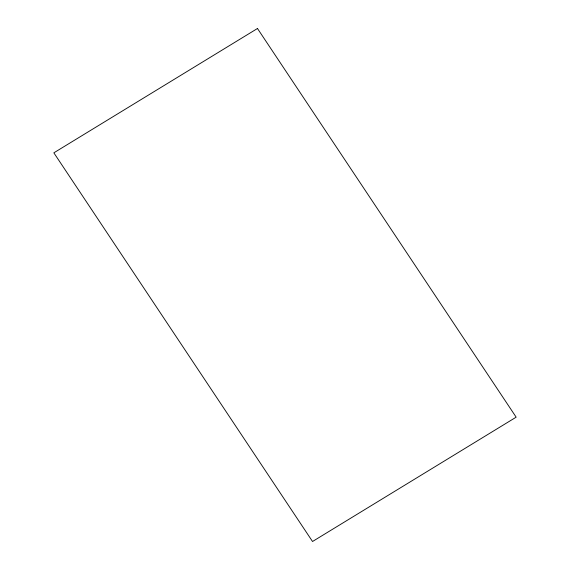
<?xml version="1.0" encoding="UTF-8"?>
<svg xmlns="http://www.w3.org/2000/svg" width="570" height="570" viewBox="0 0 570 570"><rect width="100%" height="100%" fill="white"/><g stroke="black" fill="none" stroke-linecap="round" stroke-linejoin="round"><path stroke-width="0.85" d="M257.476 28.5L53.844 152.831L312.524 541.5L516.156 417.169L257.476 28.5"/></g></svg>
